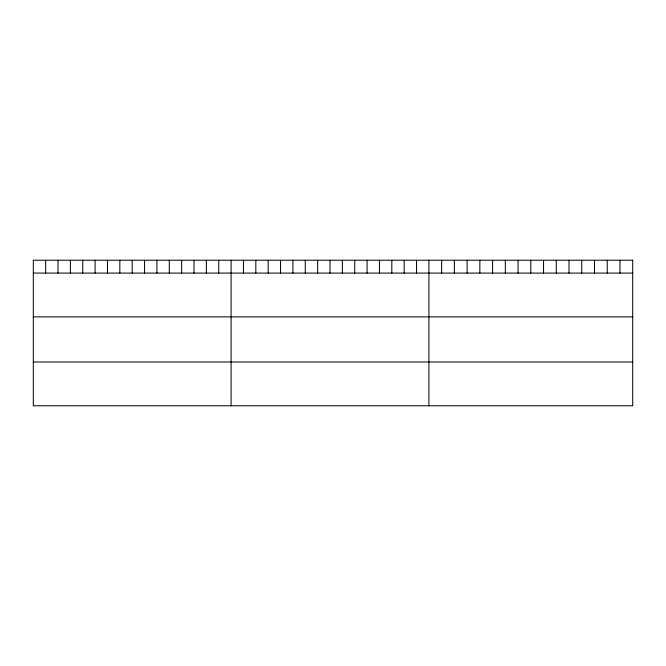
<?xml version="1.0" encoding="UTF-8"?>
<svg xmlns="http://www.w3.org/2000/svg" width="666" height="666" viewBox="0 0 666 666"><rect width="100%" height="100%" fill="white"/><g stroke="black" fill="none" stroke-linecap="round" stroke-linejoin="round"><path stroke-width="1" d="M33.3 273.077L632.7 273.077M33.3 316.866L632.7 316.866M33.3 361.979L632.7 361.979M619.963 260.231L619.963 273.077M607.226 260.231L607.226 273.077M594.488 260.231L594.488 273.077M581.751 260.231L581.751 273.077M569.014 260.231L569.014 273.077M556.277 260.231L556.277 273.077M543.539 260.231L543.539 273.077M530.802 260.231L530.802 273.077M518.065 260.231L518.065 273.077M505.327 260.231L505.327 273.077M492.59 260.231L492.59 273.077M479.853 260.231L479.853 273.077M467.116 260.231L467.116 273.077M454.378 260.231L454.378 273.077M441.641 260.231L441.641 273.077M428.904 260.231L428.904 405.769M416.541 260.231L416.541 273.077M404.179 260.231L404.179 273.077M391.816 260.231L391.816 273.077M379.454 260.231L379.454 273.077M367.091 260.231L367.091 273.077M354.728 260.231L354.728 273.077M342.366 260.231L342.366 273.077M330.003 260.231L330.003 273.077M317.64 260.231L317.64 273.077M305.278 260.231L305.278 273.077M292.915 260.231L292.915 273.077M280.553 260.231L280.553 273.077M268.19 260.231L268.19 273.077M255.827 260.231L255.827 273.077M243.465 260.231L243.465 273.077M231.102 260.231L231.102 405.769M218.739 260.231L218.739 273.077M206.377 260.231L206.377 273.077M194.014 260.231L194.014 273.077M181.651 260.231L181.651 273.077M169.289 260.231L169.289 273.077M156.926 260.231L156.926 273.077M144.564 260.231L144.564 273.077M132.201 260.231L132.201 273.077M119.838 260.231L119.838 273.077M107.476 260.231L107.476 273.077M95.113 260.231L95.113 273.077M82.751 260.231L82.751 273.077M70.388 260.231L70.388 273.077M58.025 260.231L58.025 273.077M45.663 260.231L45.663 273.077M632.7 260.231L33.3 260.231L33.3 405.769L632.7 405.769L632.7 260.231"/></g></svg>
